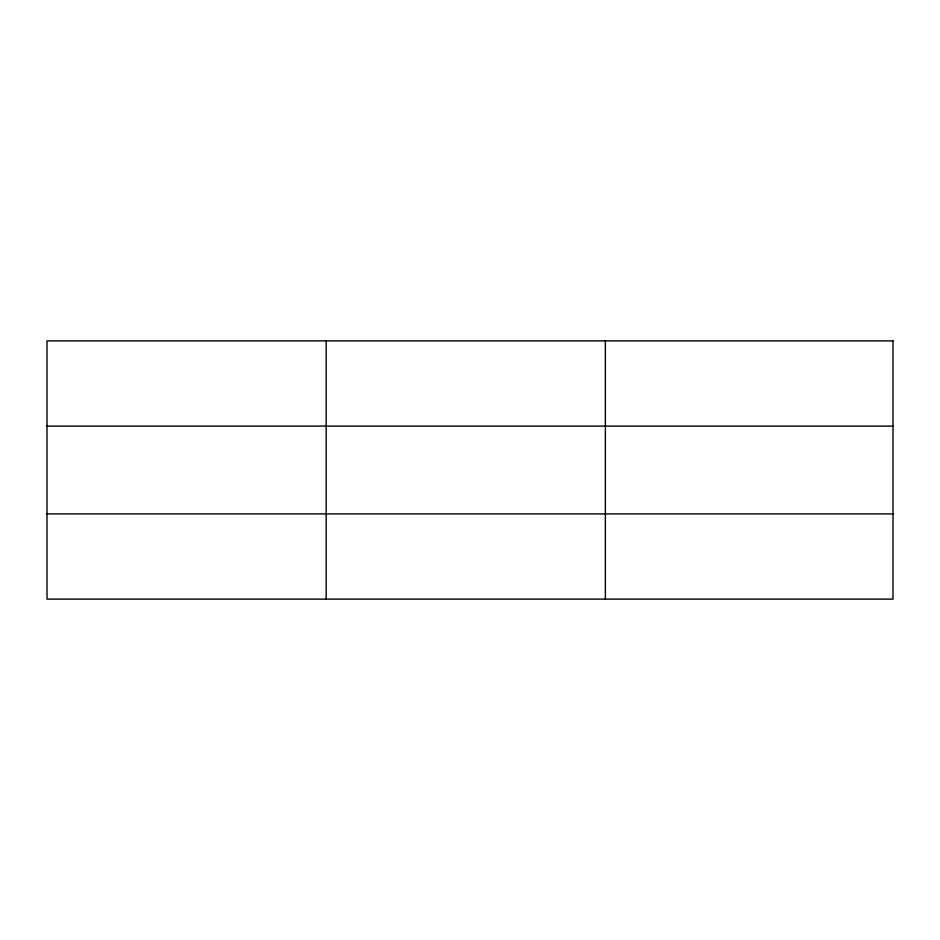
<?xml version="1.0" encoding="UTF-8"?>
<svg xmlns="http://www.w3.org/2000/svg" width="940" height="940" viewBox="0 0 940 940"><rect width="100%" height="100%" fill="white"/><g stroke="black" fill="none" stroke-linecap="round" stroke-linejoin="round"><path stroke-width="1.41" d="M326.18 599.121L326.18 340.879M605.36 599.121L605.36 340.879M47 426.102L893 426.102M47 513.898L893 513.898M893 340.879L893 599.121L47 599.121L47 340.879L893 340.879"/></g></svg>
